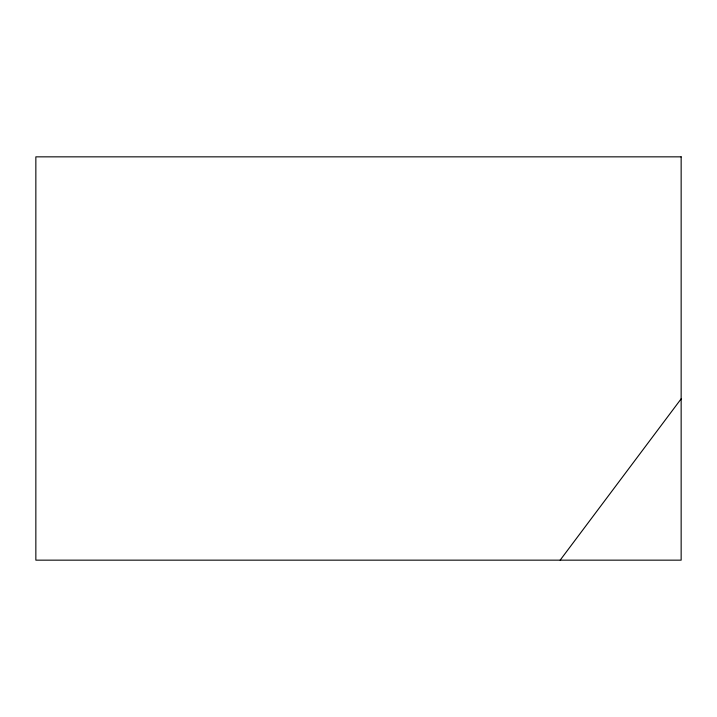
<?xml version="1.0" encoding="UTF-8"?>
<svg xmlns="http://www.w3.org/2000/svg" width="717" height="717" viewBox="0 0 717 717"><rect width="100%" height="100%" fill="white"/><g stroke="black" fill="none" stroke-linecap="round" stroke-linejoin="round"><path stroke-width="1.08" d="M560.156 560.156L681.15 398.831M681.15 156.844L35.85 156.844L35.85 560.156L681.15 560.156L681.15 156.844"/></g></svg>
